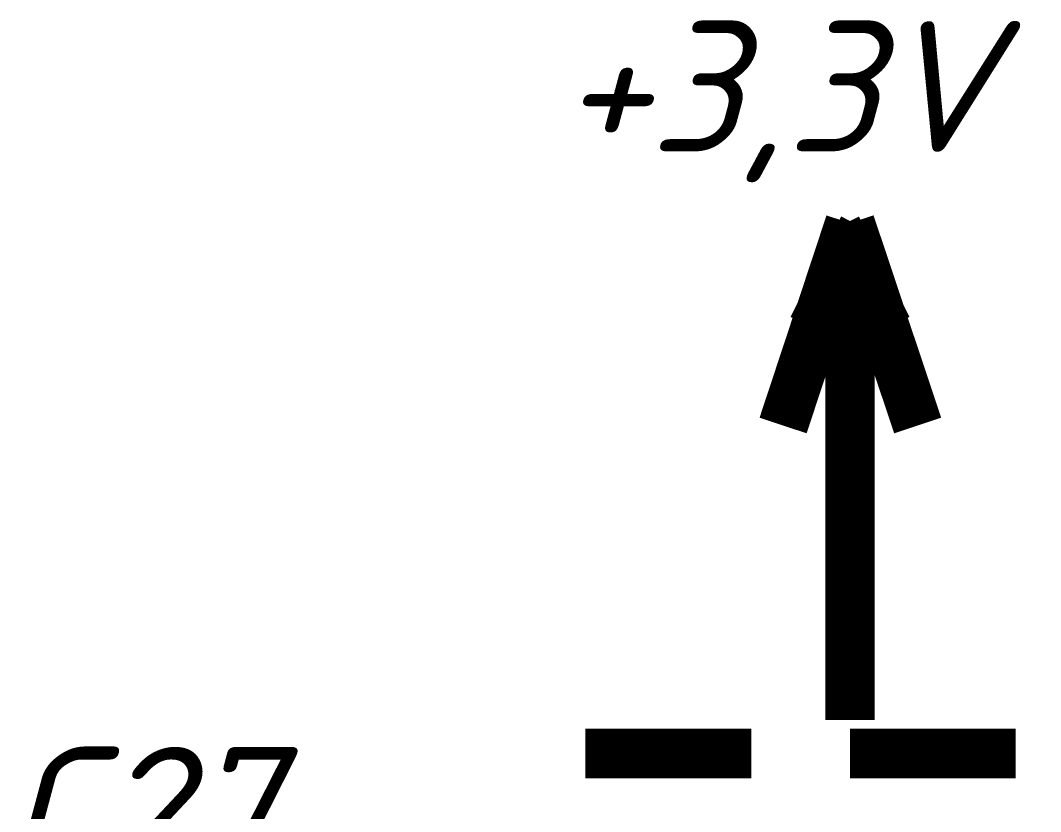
# Model space of a CAD drawing. Header units: inches. Extents: x 0 to 841, y 0 to 594.
# Drawn here: x 272.48 to 287.89, y 311.12 to 323.06 of the extents above; entities that cross this region are included whole.
import ezdxf

# ---------------------------------------------------------------- set-up
doc = ezdxf.new("R2010")
doc.units = ezdxf.units.IN
doc.layers.add('Sheet', color=255, linetype='Continuous')
doc.styles.get("Standard").update_dxf_attribs({"font": 'isocpeui.ttf'})

msp = doc.modelspace()

# ---------------------------------------------------------------- linework, layer by layer
at = {"layer": 'Sheet'}
for points in [[(284.001, 316.944, 0.749, 0.749, 0), (285.012, 319.998, 0.749, 0.749, 0)], [(285.012, 317.494, 0.749, 0.749, 0), (285.012, 319.998, 0.749, 0.749, 0)], [(285.012, 319.998, 0.749, 0.749, 0), (286.034, 316.944, 0.749, 0.749, 0)], [(285.012, 320.032, 0.3, 0.3, 0), (284.248, 318.516, 0.3, 0.3, 0)], [(285.012, 320.032, 0.3, 0.3, 0), (285.776, 318.516, 0.3, 0.3, 0)], [(285.012, 317.494, 0.3, 0.3, 0), (285.012, 320.032, 0.3, 0.3, 0)], [(285.012, 317.494, 0.749, 0.749, 0), (285.012, 312.497, 0.749, 0.749, 0)], [(285.012, 312.497, 0.3, 0.3, 0), (285.012, 317.494, 0.3, 0.3, 0)], [(281.015, 311.991, 0.749, 0.749, 0), (283.519, 311.991, 0.749, 0.749, 0)], [(285.012, 311.991, 0.749, 0.749, 0), (287.516, 311.991, 0.749, 0.749, 0)]]:
    msp.add_lwpolyline(points, format="xyseb", dxfattribs=at)

# ---------------------------------------------------------------- texts
for s, p in [('+3,3V', (280.633, 321.076)), ('C27', (272.189, 310.116))]:
    msp.add_text(s, height=1.9764, dxfattribs=at).set_placement(p)

doc.saveas('drawing.dxf')
